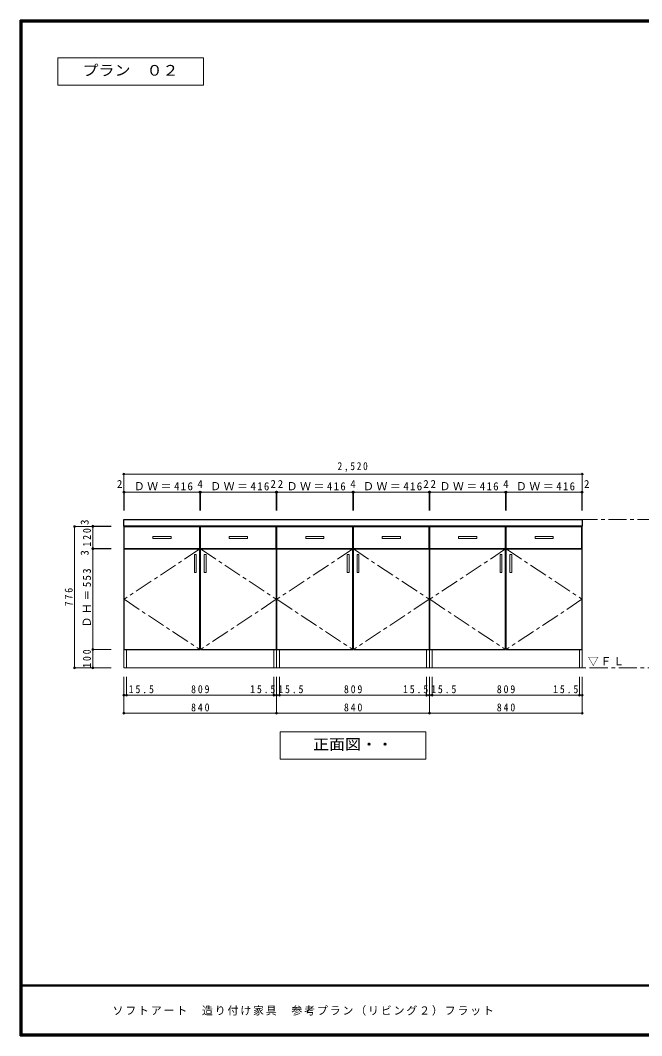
# Model space of a CAD drawing. Units: millimetres at full size, sheet at 1:20. Extents: x -4000 to 3800, y -2865 to 2783.
# Drawn here: x -4000 to -585, y -2797 to 2783 of the extents above; entities that cross this region are included whole.
import ezdxf
from ezdxf.enums import TextEntityAlignment as Align

# ---------------------------------------------------------------- set-up
doc = ezdxf.new("R2010")
doc.units = ezdxf.units.MM
doc.header["$LTSCALE"] = 20
doc.header["$PDMODE"] = 32
doc.header["$PDSIZE"] = 10
doc.linetypes.add('CHAIN1', pattern=[8, 5, -1, 1, -1])
for name, color, linetype, lineweight in [('0-1_本体', 3, 'Continuous', 25), ('0-2_扉', 3, 'Continuous', 25), ('0-6_桟木', 2, 'Continuous', 35), ('0-7_', 7, 'Continuous', 18), ('0-A_文字', 7, 'Continuous', 9), ('0-B_寸法', 7, 'Continuous', 9), ('1-3_扉仕上', 7, 'Continuous', 18), ('F-1_枠', 6, 'Continuous', 40)]:
    doc.layers.add(name, color=color, linetype=linetype, lineweight=lineweight)
doc.layers.add('F-A_文字', color=7, linetype='Continuous')
doc.styles.add('ＭＳ ゴシック', font='')
doc.styles.get('ＭＳ ゴシック').set_extended_font_data('MS Gothic')

msp = doc.modelspace()

# ---------------------------------------------------------------- linework, layer by layer
at = {"layer": '0-1_本体', "color": 6, "lineweight": 40}
msp.add_line((-4000, 2776.67), (3800, 2776.67), dxfattribs=at)
at = {"layer": '0-1_本体', "color": 7, "lineweight": 18}
for p, q in [((-3431.56, 4.04), (-2591.56, 4.04)), ((-2591.56, 4.04), (-2591.56, -774.96)), ((-2591.56, 4.04), (-1751.56, 4.04)), ((-1751.56, 4.04), (-1751.56, -774.96)), ((-1751.56, 4.04), (-911.56, 4.04)), ((-911.56, 4.04), (-911.56, -774.96)), ((-3416.06, -774.96), (-3416.06, -674.96)), ((-2607.06, -774.96), (-2607.06, -674.96)), ((-2576.06, -774.96), (-2576.06, -674.96)), ((-1767.06, -774.96), (-1767.06, -674.96)), ((-1736.06, -774.96), (-1736.06, -674.96)), ((-927.06, -774.96), (-927.06, -674.96)), ((-1751.56, -774.96), (-2591.56, -774.96)), ((-911.56, -774.96), (-1751.56, -774.96))]:
    msp.add_line(p, q, dxfattribs=at)
msp.add_lwpolyline([(-2591.56, -774.96), (-3431.56, -774.96), (-3431.56, 4.04)], dxfattribs=at)
at = {"layer": '0-2_扉'}
for p, q in [((-3429.56, 1.04), (-3013.56, 1.04)), ((-3429.56, -118.96), (-3429.56, 1.04)), ((-3013.56, -118.96), (-3013.56, 1.04)), ((-2593.56, -118.96), (-2593.56, 1.04)), ((-2589.56, 1.04), (-2173.56, 1.04)), ((-2589.56, -118.96), (-2589.56, 1.04)), ((-2173.56, -118.96), (-2173.56, 1.04)), ((-1753.56, -118.96), (-1753.56, 1.04)), ((-1749.56, 1.04), (-1333.56, 1.04)), ((-1749.56, -118.96), (-1749.56, 1.04)), ((-1333.56, -118.96), (-1333.56, 1.04)), ((-913.56, -118.96), (-913.56, 1.04)), ((-3429.56, -118.96), (-3013.56, -118.96)), ((-3429.56, -121.96), (-3013.56, -121.96)), ((-3429.56, -674.96), (-3429.56, -121.96)), ((-3013.56, -674.96), (-3013.56, -121.96)), ((-3009.56, -118.96), (-2593.56, -118.96)), ((-2593.56, -121.96), (-2593.56, -674.96)), ((-2589.56, -118.96), (-2173.56, -118.96)), ((-2589.56, -121.96), (-2173.56, -121.96)), ((-2589.56, -674.96), (-2589.56, -121.96)), ((-2173.56, -674.96), (-2173.56, -121.96)), ((-2169.56, -118.96), (-1753.56, -118.96)), ((-1753.56, -121.96), (-1753.56, -674.96)), ((-1749.56, -118.96), (-1333.56, -118.96)), ((-1749.56, -121.96), (-1333.56, -121.96)), ((-1749.56, -674.96), (-1749.56, -121.96)), ((-1333.56, -674.96), (-1333.56, -121.96)), ((-1329.56, -118.96), (-913.56, -118.96)), ((-913.56, -121.96), (-913.56, -674.96)), ((-3429.56, -674.96), (-3013.56, -674.96)), ((-3009.56, -674.96), (-2593.56, -674.96)), ((-2589.56, -674.96), (-2173.56, -674.96)), ((-2169.56, -674.96), (-1753.56, -674.96)), ((-1749.56, -674.96), (-1333.56, -674.96)), ((-1329.56, -674.96), (-913.56, -674.96))]:
    msp.add_line(p, q, dxfattribs=at)
at = {"layer": '0-2_扉', "color": 4, "linetype": 'CHAIN1', "lineweight": 9}
for p, q in [((-3013.56, -121.96), (-3429.56, -398.46)), ((-3009.56, -121.96), (-2593.56, -398.46)), ((-2173.56, -121.96), (-2589.56, -398.46)), ((-2169.56, -121.96), (-1753.56, -398.46)), ((-1333.56, -121.96), (-1749.56, -398.46)), ((-1329.56, -121.96), (-913.56, -398.46)), ((-3429.56, -398.46), (-3013.56, -674.96)), ((-2593.56, -398.46), (-3009.56, -674.96)), ((-2589.56, -398.46), (-2173.56, -674.96)), ((-1753.56, -398.46), (-2169.56, -674.96)), ((-1749.56, -398.46), (-1333.56, -674.96)), ((-913.56, -398.46), (-1329.56, -674.96))]:
    msp.add_line(p, q, dxfattribs=at)
at = {"layer": '0-2_扉'}
for points in [[(-3009.56, -118.96), (-3009.56, 1.04), (-2593.56, 1.04)], [(-2169.56, -118.96), (-2169.56, 1.04), (-1753.56, 1.04)], [(-1329.56, -118.96), (-1329.56, 1.04), (-913.56, 1.04)], [(-3009.56, -674.96), (-3009.56, -121.96), (-2593.56, -121.96)], [(-2169.56, -674.96), (-2169.56, -121.96), (-1753.56, -121.96)], [(-1329.56, -674.96), (-1329.56, -121.96), (-913.56, -121.96)]]:
    msp.add_lwpolyline(points, dxfattribs=at)
at = {"layer": '0-6_桟木', "color": 3, "lineweight": 25}
for p, q in [((-3431.56, 4.04), (-3431.56, 40.04)), ((-3431.56, 40.04), (-911.56, 40.04)), ((-911.56, 4.04), (-3431.56, 4.04)), ((-911.56, 40.04), (-911.56, 4.04))]:
    msp.add_line(p, q, dxfattribs=at)
at = {"layer": '0-7_'}
for points in [[(-3271.56, -63.96), (-3171.56, -63.96), (-3171.56, -53.96), (-3271.56, -53.96)], [(-2851.56, -63.96), (-2751.56, -63.96), (-2751.56, -53.96), (-2851.56, -53.96)], [(-2431.56, -63.96), (-2331.56, -63.96), (-2331.56, -53.96), (-2431.56, -53.96)], [(-2011.56, -63.96), (-1911.56, -63.96), (-1911.56, -53.96), (-2011.56, -53.96)], [(-1591.56, -63.96), (-1491.56, -63.96), (-1491.56, -53.96), (-1591.56, -53.96)], [(-1171.56, -63.96), (-1071.56, -63.96), (-1071.56, -53.96), (-1171.56, -53.96)]]:
    msp.add_lwpolyline(points, close=True, dxfattribs=at)
at = {"layer": '0-A_文字', "lineweight": 18}
for p, q in [((-2993.33, 2576.67), (-3793.33, 2576.67)), ((-3793.33, 2576.67), (-3793.33, 2426.67)), ((-2993.33, 2426.67), (-2993.33, 2576.67)), ((-3793.33, 2426.67), (-2993.33, 2426.67))]:
    msp.add_line(p, q, dxfattribs=at)
at = {"layer": '0-A_文字', "linetype": 'CHAIN1', "lineweight": 18}
for p, q in [((3331.56, 40.04), (-3431.56, 40.04)), ((-3431.56, -774.96), (3331.56, -774.96))]:
    msp.add_line(p, q, dxfattribs=at)
at = {"layer": '0-A_文字', "lineweight": 18}
msp.add_lwpolyline([(-2571.56, -1277.53), (-1771.56, -1277.53), (-1771.56, -1127.53), (-2571.56, -1127.53)], close=True, dxfattribs=at)
at = {"layer": '0-B_寸法', "color": 4}
for p, q in [((-3431.56, 290.04), (-3431.56, 90.04)), ((-3431.56, 290.04), (-911.56, 290.04)), ((-911.56, 290.04), (-911.56, 90.04)), ((-3431.56, 190.04), (-3429.56, 190.04)), ((-3431.56, 190.04), (-3431.56, 90.04)), ((-3429.56, 190.04), (-3429.56, 90.04)), ((-3429.56, 190.04), (-3013.56, 190.04)), ((-3013.56, 190.04), (-3013.56, 90.04)), ((-3013.56, 190.04), (-3009.56, 190.04)), ((-3009.56, 190.04), (-3009.56, 90.04)), ((-3009.56, 190.04), (-2593.56, 190.04)), ((-2593.56, 190.04), (-2593.56, 90.04)), ((-2593.56, 190.04), (-2591.56, 190.04)), ((-2591.56, 190.04), (-2591.56, 90.04)), ((-2591.56, 190.04), (-2589.56, 190.04)), ((-2589.56, 190.04), (-2589.56, 90.04)), ((-2589.56, 190.04), (-2173.56, 190.04)), ((-2173.56, 190.04), (-2173.56, 90.04)), ((-2173.56, 190.04), (-2169.56, 190.04)), ((-2169.56, 190.04), (-2169.56, 90.04)), ((-2169.56, 190.04), (-1753.56, 190.04)), ((-1753.56, 190.04), (-1753.56, 90.04)), ((-1753.56, 190.04), (-1751.56, 190.04)), ((-1751.56, 190.04), (-1751.56, 90.04)), ((-1751.56, 190.04), (-1749.56, 190.04)), ((-1749.56, 190.04), (-1749.56, 90.04)), ((-1749.56, 190.04), (-1333.56, 190.04)), ((-1333.56, 190.04), (-1333.56, 90.04)), ((-1333.56, 190.04), (-1329.56, 190.04)), ((-1329.56, 190.04), (-1329.56, 90.04)), ((-1329.56, 190.04), (-913.56, 190.04)), ((-913.56, 190.04), (-913.56, 90.04)), ((-913.56, 190.04), (-911.56, 190.04)), ((-3701.56, 1.04), (-3501.56, 1.04)), ((-3701.56, -774.96), (-3701.56, 1.04)), ((-3601.56, 4.04), (-3601.56, 1.04)), ((-3601.56, 4.04), (-3501.56, 4.04)), ((-3601.56, 1.04), (-3601.56, -118.96)), ((-3601.56, -118.96), (-3501.56, -118.96)), ((-3601.56, -118.96), (-3601.56, -121.96)), ((-3601.56, -121.96), (-3501.56, -121.96)), ((-3601.56, -121.96), (-3601.56, -674.96)), ((-3601.56, -674.96), (-3501.56, -674.96)), ((-3601.56, -674.96), (-3601.56, -774.96)), ((-3701.56, -774.96), (-3501.56, -774.96)), ((-3431.56, -1024.96), (-3431.56, -824.96)), ((-3416.06, -924.96), (-3416.06, -824.96)), ((-2607.06, -924.96), (-2607.06, -824.96)), ((-2591.56, -1024.96), (-2591.56, -824.96)), ((-2576.06, -924.96), (-2576.06, -824.96)), ((-1767.06, -924.96), (-1767.06, -824.96)), ((-1751.56, -1024.96), (-1751.56, -824.96)), ((-1736.06, -924.96), (-1736.06, -824.96)), ((-927.06, -924.96), (-927.06, -824.96)), ((-911.56, -1024.96), (-911.56, -824.96)), ((-3431.56, -924.96), (-3416.06, -924.96)), ((-3416.06, -924.96), (-2607.06, -924.96)), ((-2607.06, -924.96), (-2591.56, -924.96)), ((-2591.56, -924.96), (-2576.06, -924.96)), ((-2576.06, -924.96), (-1767.06, -924.96)), ((-1767.06, -924.96), (-1751.56, -924.96)), ((-1751.56, -924.96), (-1736.06, -924.96)), ((-1736.06, -924.96), (-927.06, -924.96)), ((-927.06, -924.96), (-911.56, -924.96)), ((-3431.56, -1024.96), (-2591.56, -1024.96)), ((-2591.56, -1024.96), (-1751.56, -1024.96)), ((-1751.56, -1024.96), (-911.56, -1024.96))]:
    msp.add_line(p, q, dxfattribs=at)
at = {"layer": '0-B_寸法'}
for p in [(-3431.56, 290.04), (-911.56, 290.04), (-3431.56, 190.04), (-3429.56, 190.04), (-3013.56, 190.04), (-3009.56, 190.04), (-2593.56, 190.04), (-2591.56, 190.04), (-2589.56, 190.04), (-2173.56, 190.04), (-2169.56, 190.04), (-1753.56, 190.04), (-1751.56, 190.04), (-1749.56, 190.04), (-1333.56, 190.04), (-1329.56, 190.04), (-913.56, 190.04), (-911.56, 190.04), (-3701.56, 1.04), (-3601.56, 4.04), (-3601.56, 1.04), (-3601.56, -118.96), (-3601.56, -121.96), (-3601.56, -674.96), (-3701.56, -774.96), (-3601.56, -774.96), (-3431.56, -924.96), (-3416.06, -924.96), (-2607.06, -924.96), (-2591.56, -924.96), (-2576.06, -924.96), (-1767.06, -924.96), (-1751.56, -924.96), (-1736.06, -924.96), (-927.06, -924.96), (-911.56, -924.96), (-3431.56, -1024.96), (-2591.56, -1024.96), (-1751.56, -1024.96), (-911.56, -1024.96)]:
    msp.add_point(p, dxfattribs=at)
at = {"layer": '1-3_扉仕上'}
for points in [[(-3043.56, -251.96), (-3033.56, -251.96), (-3033.56, -151.96), (-3043.56, -151.96)], [(-2989.56, -251.96), (-2979.56, -251.96), (-2979.56, -151.96), (-2989.56, -151.96)], [(-2203.56, -251.96), (-2193.56, -251.96), (-2193.56, -151.96), (-2203.56, -151.96)], [(-2149.56, -251.96), (-2139.56, -251.96), (-2139.56, -151.96), (-2149.56, -151.96)], [(-1363.56, -251.96), (-1353.56, -251.96), (-1353.56, -151.96), (-1363.56, -151.96)], [(-1309.56, -251.96), (-1299.56, -251.96), (-1299.56, -151.96), (-1309.56, -151.96)]]:
    msp.add_lwpolyline(points, close=True, dxfattribs=at)
at = {"layer": 'F-1_枠'}
for p, q in [((-4000, 2783.33), (3800, 2783.33)), ((-4000, 2783.33), (-4000, -2796.67)), ((-4000, 2780), (3800, 2780)), ((-4000, 2776.67), (3800, 2776.67)), ((-3996.67, 2783.33), (-3996.67, -2796.67)), ((-3993.33, 2783.33), (-3993.33, -2796.67)), ((3800, -2520), (-4000, -2520)), ((3800, -2523.33), (-4000, -2523.33)), ((3800, -2790), (-4000, -2790)), ((3800, -2793.33), (-4000, -2793.33)), ((3800, -2796.67), (-4000, -2796.67))]:
    msp.add_line(p, q, dxfattribs=at)

# ---------------------------------------------------------------- texts
at = {"layer": '0-A_文字', "style": 'ＭＳ ゴシック', "width": 1.1}
for s, p in [('プラン\u3000０２', (-3658.33, 2461.67)), ('正面図・・', (-2391.56, -1242.53))]:
    msp.add_text(s, height=58.65, dxfattribs=at).set_placement(p, align=Align.BOTTOM_LEFT)
at = {"layer": '0-A_文字', "insert": (-881.56, -764.96), "char_height": 43.99, "attachment_point": 7, "style": 'ＭＳ ゴシック'}
msp.add_mtext('\\T1.17;▽ＦＬ', dxfattribs=at)
at = {"layer": '0-B_寸法', "style": 'ＭＳ ゴシック'}
for s, p in [('2', (-3468.98, 200.04)), ('4', (-3026.56, 200.04)), ('2', (-2625.37, 200.04)), ('2', (-2585.65, 200.04)), ('4', (-2186.56, 200.04)), ('2', (-1785.37, 200.04)), ('2', (-1745.65, 200.04)), ('4', (-1346.56, 200.04)), ('2', (-902.42, 200.04))]:
    msp.add_text(s, height=43.99, dxfattribs=at).set_placement(p, align=Align.BOTTOM_LEFT)
for p in [(-3611.56, 10.13), (-3611.56, -158.37)]:
    msp.add_text('3', height=43.99, rotation=90, dxfattribs=at).set_placement(p, align=Align.BOTTOM_LEFT)
at = {"layer": '0-B_寸法', "char_height": 43.99, "attachment_point": 7, "style": 'ＭＳ ゴシック'}
for s, insert in [('\\T1.38;\\W0.85;2,520', (-2256.56, 300.04)), ('\\T1.23;ＤＷ＝416', (-3376.56, 200.04)), ('\\T1.23;ＤＷ＝416', (-2956.56, 200.04)), ('\\T1.23;ＤＷ＝416', (-2536.56, 200.04)), ('\\T1.23;ＤＷ＝416', (-2116.56, 200.04)), ('\\T1.23;ＤＷ＝416', (-1696.56, 200.04)), ('\\T1.23;ＤＷ＝416', (-1276.56, 200.04)), ('\\T1.38;\\W0.9;15.5', (-3404.36, -914.96)), ('\\T1.38;\\W0.9;809', (-3061.56, -914.96)), ('\\T1.38;\\W0.9;15.5', (-2736.93, -914.96)), ('\\T1.38;\\W0.9;15.5', (-2582.48, -914.96)), ('\\T1.38;\\W0.9;809', (-2221.56, -914.96)), ('\\T1.38;\\W0.9;15.5', (-1896.93, -914.96)), ('\\T1.38;\\W0.9;15.5', (-1742.48, -914.96)), ('\\T1.38;\\W0.9;809', (-1381.56, -914.96)), ('\\T1.38;\\W0.9;15.5', (-1072.11, -914.96)), ('\\T1.38;\\W0.9;840', (-3061.56, -1014.96)), ('\\T1.38;\\W0.9;840', (-2221.56, -1014.96)), ('\\T1.38;\\W0.9;840', (-1381.56, -1014.96))]:
    msp.add_mtext(s, dxfattribs=dict(at, insert=insert))
at = {"layer": '0-B_寸法', "char_height": 43.99, "attachment_point": 7, "rotation": 90, "style": 'ＭＳ ゴシック'}
for s, insert in [('\\T1.38;\\W0.9;120', (-3611.56, -108.96)), ('\\T1.23;ＤＨ＝553', (-3611.56, -553.46)), ('\\T1.38;\\W0.9;776', (-3711.56, -436.96)), ('\\T1.38;\\W0.9;100', (-3611.56, -774.96))]:
    msp.add_mtext(s, dxfattribs=dict(at, insert=insert))
at = {"layer": 'F-A_文字', "insert": (-3493.33, -2686.67), "char_height": 43.99, "attachment_point": 7, "style": 'ＭＳ ゴシック'}
msp.add_mtext('\\T1.17;ソフトアート\u3000造り付け家具\u3000参考プラン（リビング２）フラット', dxfattribs=at)

doc.saveas('drawing.dxf')
